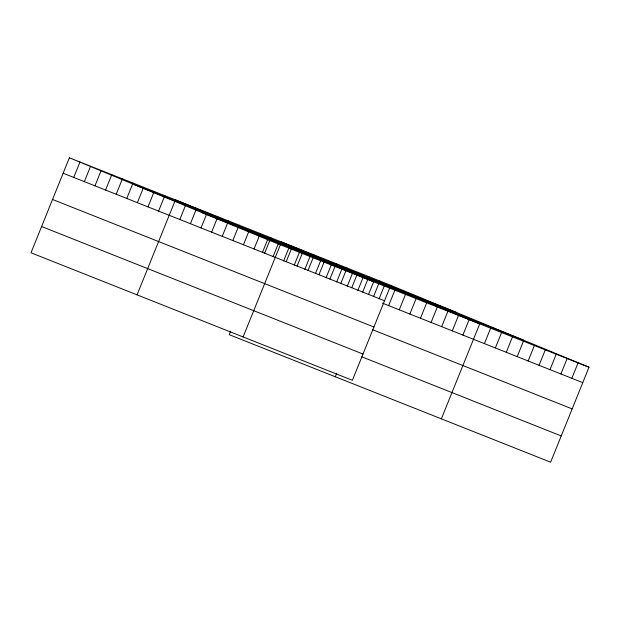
<?xml version="1.0" encoding="UTF-8"?>
<svg xmlns="http://www.w3.org/2000/svg" width="620" height="620" viewBox="0 0 620 620"><rect width="100%" height="100%" fill="white"/><g stroke="black" fill="none" stroke-linecap="round" stroke-linejoin="round"><path stroke-width="0.93" d="M69.37 157.798L31 252.782L352.392 380.3L390.763 285.324L69.37 157.798L267.608 239.7L589 367.218L550.63 462.202L229.237 334.676L230.648 331.173M73.749 177.429L79.98 162.006M84.359 181.637L90.582 166.214M94.961 185.845L101.192 170.423M105.57 190.053L111.794 174.631M116.173 194.262L122.404 178.839M126.782 198.47L133.006 183.047M137.384 202.678L143.615 187.256M147.994 206.886L154.225 191.464M158.596 211.095L164.827 195.672M137.059 294.864L175.437 199.88L373.666 281.782L368.474 294.632M179.808 219.511L186.039 204.088M190.417 223.719L196.649 208.297M201.019 227.928L207.251 212.505M211.629 232.136L217.86 216.713M222.231 236.344L228.462 220.922M232.841 240.552L239.072 225.13M243.443 244.761L249.674 229.338M254.053 248.969L260.284 233.546M262.415 252.549L267.608 239.7M264.655 253.177L270.886 237.754M273.025 256.757L278.21 243.908M243.118 336.947L281.496 241.963L479.725 323.865L441.355 418.841M283.627 260.966L288.819 248.116M286.192 261.717L292.423 246.303M294.237 265.174L299.421 252.325M297.12 266.058L303.351 250.635M304.839 269.382L310.031 256.533M308.047 270.39L314.278 254.975M315.448 273.591L320.633 260.741M318.974 274.73L325.206 259.307M326.05 277.799L331.243 264.949M329.902 279.062L336.133 263.647M336.66 282.007L341.853 269.158M340.829 283.402L347.06 267.979M347.262 286.215L352.454 273.366M351.757 287.734L357.988 272.32M357.872 290.423L363.064 277.574M362.685 292.067L368.916 276.652M335.296 376.759L336.707 373.256M373.612 296.406L379.843 280.992M379.084 298.84L384.276 285.99M388.647 305.613L394.878 290.199M399.257 309.822L405.488 294.407M409.859 314.03L416.09 298.615M420.469 318.238L426.7 302.824M431.071 322.447L437.302 307.032M441.68 326.655L447.911 311.24M452.282 330.863L458.513 315.448M462.892 335.071L469.123 319.656M484.421 343.62L490.653 328.197M495.349 347.952L501.58 332.537M506.276 352.292L512.507 336.869M517.204 356.624L523.435 341.209M528.132 360.956L534.363 345.542M539.059 365.296L545.29 349.882M549.986 369.629L556.218 354.214M560.914 373.969L567.145 358.554M571.841 378.301L578.072 362.886M134.788 184.83L456.18 312.348M202.19 212.676L523.582 340.194M63.147 173.22L384.54 300.739M382.463 303.157L582.769 382.641M52.537 199.47L373.93 326.996M372.736 329.762L572.167 408.898M41.61 226.525L363.002 354.043M361.809 356.818L561.232 435.945M390.763 285.324L589 367.218"/></g></svg>
